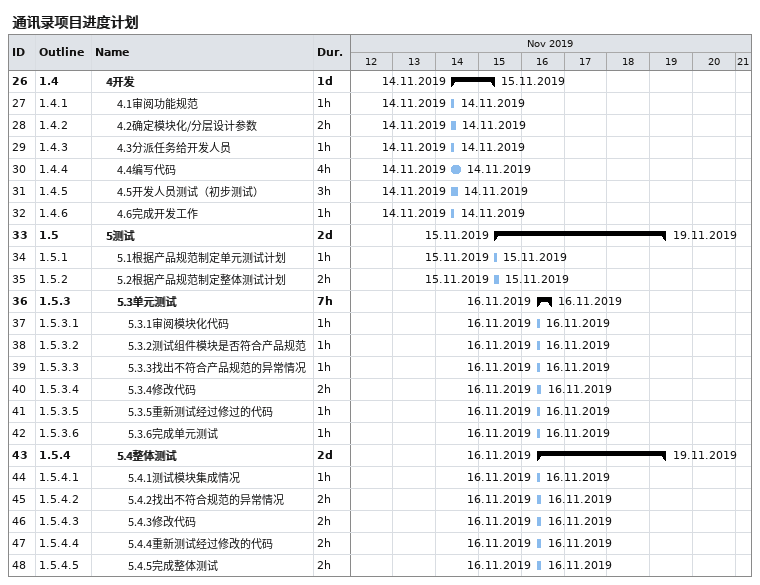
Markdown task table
通讯录项目进度计划

| ID | WBS | Task | Duration | Start | Finish |
|---|---|---|---|---|---|
| 26 | 1.4 | **4开发** | 1d | 2019-11-14 | 2019-11-15 |
| 27 | 1.4.1 | 4.1审阅功能规范 | 1h | 2019-11-14 | 2019-11-14 |
| 28 | 1.4.2 | 4.2确定模块化/分层设计参数 | 2h | 2019-11-14 | 2019-11-14 |
| 29 | 1.4.3 | 4.3分派任务给开发人员 | 1h | 2019-11-14 | 2019-11-14 |
| 30 | 1.4.4 | 4.4编写代码 | 4h | 2019-11-14 | 2019-11-14 |
| 31 | 1.4.5 | 4.5开发人员测试（初步测试） | 3h | 2019-11-14 | 2019-11-14 |
| 32 | 1.4.6 | 4.6完成开发工作 | 1h | 2019-11-14 | 2019-11-14 |
| 33 | 1.5 | **5测试** | 2d | 2019-11-15 | 2019-11-19 |
| 34 | 1.5.1 | 5.1根据产品规范制定单元测试计划 | 1h | 2019-11-15 | 2019-11-15 |
| 35 | 1.5.2 | 5.2根据产品规范制定整体测试计划 | 2h | 2019-11-15 | 2019-11-15 |
| 36 | 1.5.3 | **5.3单元测试** | 7h | 2019-11-16 | 2019-11-16 |
| 37 | 1.5.3.1 | 5.3.1审阅模块化代码 | 1h | 2019-11-16 | 2019-11-16 |
| 38 | 1.5.3.2 | 5.3.2测试组件模块是否符合产品规范 | 1h | 2019-11-16 | 2019-11-16 |
| 39 | 1.5.3.3 | 5.3.3找出不符合产品规范的异常情况 | 1h | 2019-11-16 | 2019-11-16 |
| 40 | 1.5.3.4 | 5.3.4修改代码 | 2h | 2019-11-16 | 2019-11-16 |
| 41 | 1.5.3.5 | 5.3.5重新测试经过修过的代码 | 1h | 2019-11-16 | 2019-11-16 |
| 42 | 1.5.3.6 | 5.3.6完成单元测试 | 1h | 2019-11-16 | 2019-11-16 |
| 43 | 1.5.4 | **5.4整体测试** | 2d | 2019-11-16 | 2019-11-19 |
| 44 | 1.5.4.1 | 5.4.1测试模块集成情况 | 1h | 2019-11-16 | 2019-11-16 |
| 45 | 1.5.4.2 | 5.4.2找出不符合规范的异常情况 | 2h | 2019-11-16 | 2019-11-16 |
| 46 | 1.5.4.3 | 5.4.3修改代码 | 2h | 2019-11-16 | 2019-11-16 |
| 47 | 1.5.4.4 | 5.4.4重新测试经过修改的代码 | 2h | 2019-11-16 | 2019-11-16 |
| 48 | 1.5.4.5 | 5.4.5完成整体测试 | 2h | 2019-11-16 | 2019-11-16 |
